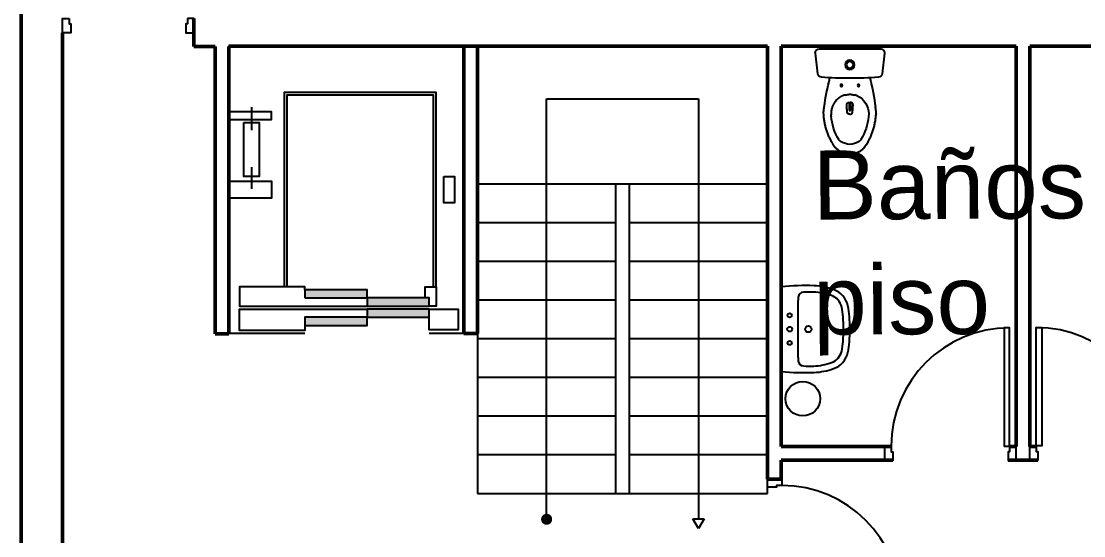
# Model space of a CAD drawing. Header units: millimetres. Extents: x 3051.7 to 3117.6, y 1576.4 to 1673.3.
# Drawn here: x 3076.54 to 3084.24, y 1587.81 to 1591.54 of the extents above; entities that cross this region are included whole.
import ezdxf

# ---------------------------------------------------------------- set-up
doc = ezdxf.new("R2010")
doc.units = ezdxf.units.MM
for name, color, linetype in [('1º piso muebles', 7, 'Continuous'), ('Escaleras', 7, 'Continuous'), ('Estructura', 9, 'Continuous')]:
    doc.layers.add(name, color=color, linetype=linetype)
doc.layers.add('1º piso paredes', color=50, linetype='Continuous', lineweight=50)
doc.styles.get("Standard").update_dxf_attribs({"font": 'arial.ttf'})

# ---------------------------------------------------------------- blocks, each defined once
blk = doc.blocks.new('drakar planta')
at = {"linetype": 'Continuous'}
for p, q in [((9.3966, 5.6327), (9.3966, 5.6327)), ((9.8389, 5.6327), (9.3966, 5.6327)), ((9.8389, 5.6327), (9.8389, 5.6327)), ((9.3677, 5.6004), (9.3677, 5.6004)), ((9.3677, 5.6004), (9.3846, 5.4518)), ((9.8509, 5.4518), (9.8678, 5.6004)), ((9.8678, 5.6004), (9.8678, 5.6004)), ((9.3846, 5.4518), (9.3846, 5.4518)), ((9.8509, 5.4518), (9.8509, 5.4518)), ((9.6134, 5.2431), (9.6134, 5.1856)), ((9.6176, 5.2435), (9.6152, 5.2432)), ((9.6176, 5.2435), (9.6181, 5.2435)), ((9.6178, 5.3007), (9.6265, 5.3007)), ((9.6205, 5.2432), (9.6181, 5.2435)), ((9.6223, 5.2431), (9.6223, 5.1856)), ((9.6223, 5.1856), (9.6134, 5.1856)), ((9.7545, 5.1578), (9.7544, 5.154)), ((9.4821, 5.1434), (9.4824, 5.1407)), ((9.7536, 5.1434), (9.7533, 5.1407)), ((9.7544, 5.154), (9.7544, 5.154))]:
    blk.add_line(p, q, dxfattribs=at)
at = {"ltscale": 0.01}
blk.add_line((9.6092, 5.3007), (9.6178, 5.3007), dxfattribs=at)
at = {"linetype": 'Continuous'}
for centre, radius in [((9.6178, 5.5157), 0.0342), ((9.6178, 5.5157), 0.0244), ((9.5561, 5.3674), 0.0072), ((9.6796, 5.3674), 0.0072)]:
    blk.add_circle(centre, radius, dxfattribs=at)
for centre, radius, start, end in [((9.3966, 5.6037), 0.0291, 90, 186.48307), ((9.8389, 5.6037), 0.0291, 0, 90), ((9.8389, 5.6037), 0.0291, 353.51693, 0), ((9.4135, 5.4551), 0.0291, 186.48307, 265.65947), ((9.6178, 8.1465), 2.7282, 265.65947, 274.34053), ((10.9479, 5.0275), 1.5262, 165.01549, 173.13313), ((8.2857, 5.0272), 1.5283, 6.86794, 14.97556), ((9.822, 5.4551), 0.0291, 274.34053, 353.51693), ((9.6246, 5.1613), 0.1433, 115.26363, 179.64807), ((9.6092, 5.1878), 0.1129, 90, 104.84528), ((9.6265, 5.1878), 0.1129, 75.16568, 90), ((9.6671, 5.1617), 0.1859, 179.85121, 185.6502), ((9.6172, 5.1602), 0.00101, 263.43647, 309.87119), ((9.6185, 5.1602), 0.00101, 230.12881, 276.56353), ((9.537, 5.1642), 0.2176, 354.50603, 358.16919), ((9.8881, 5.1828), 0.4079, 185.21681, 185.73577), ((9.8889, 5.183), 0.4087, 185.94305, 210.63758), ((9.3468, 5.183), 0.4087, 329.36242, 354.75378), ((9.5759, 4.9984), 0.0453, 211.45524, 242.04511), ((9.639, 5.1172), 0.1798, 242.04467, 263.25553), ((9.5967, 5.1172), 0.1798, 276.74447, 297.95533), ((9.6598, 4.9984), 0.0453, 297.95489, 328.58552)]:
    blk.add_arc(centre, radius, start, end, dxfattribs=at)
for points, knots in [([(9.5634, 5.2909), (9.564, 5.2912), (9.5645, 5.2914), (9.5651, 5.2917), (9.5656, 5.2919), (9.5666, 5.2923), (9.5679, 5.2929), (9.5692, 5.2934), (9.571, 5.294), (9.5734, 5.2949), (9.5767, 5.296), (9.579, 5.2966), (9.5805, 5.297)], [0.8678487, 0.8678487, 0.8678487, 0.8678487, 0.8798629, 0.8798629, 0.8798629, 0.8909521, 0.9003997, 0.9091834, 0.9229673, 0.9427072, 0.9683896, 1, 1, 1, 1]), ([(9.6171, 5.1592), (9.6158, 5.1594), (9.6145, 5.1595), (9.6119, 5.1598), (9.6106, 5.16), (9.608, 5.1604), (9.6067, 5.1606), (9.6048, 5.161), (9.6042, 5.1611), (9.603, 5.1617), (9.6024, 5.162), (9.6016, 5.163), (9.6012, 5.1635), (9.6009, 5.1644), (9.6008, 5.1647), (9.6007, 5.1653), (9.6006, 5.1656), (9.6003, 5.1671), (9.6001, 5.1683), (9.5993, 5.1719), (9.5989, 5.1743), (9.5979, 5.1812), (9.5975, 5.1857), (9.5967, 5.1945), (9.5963, 5.1987), (9.5959, 5.205), (9.5958, 5.2071), (9.5955, 5.2113), (9.5954, 5.2134), (9.5951, 5.2176), (9.595, 5.2197), (9.5949, 5.2229), (9.5948, 5.224), (9.5947, 5.2261), (9.5947, 5.2272), (9.5948, 5.2303), (9.5954, 5.2324), (9.5973, 5.2363), (9.5987, 5.2382), (9.6016, 5.2403), (9.6026, 5.2409), (9.605, 5.2419), (9.6062, 5.2422), (9.6081, 5.2425), (9.6087, 5.2426), (9.61, 5.2427), (9.6107, 5.2428), (9.6126, 5.243), (9.6139, 5.2431), (9.6152, 5.2432), (9.6152, 5.2432), (9.6152, 5.2432), (9.6152, 5.2432)], [0, 0, 0, 0, 0.03125, 0.03125, 0.0625, 0.0625, 0.09375, 0.09375, 0.109375, 0.109375, 0.125, 0.125, 0.140625, 0.140625, 0.148438, 0.148438, 0.15625, 0.15625, 0.1875, 0.1875, 0.25, 0.25, 0.375, 0.375, 0.5, 0.5, 0.5625, 0.5625, 0.625, 0.625, 0.6875, 0.6875, 0.71875, 0.71875, 0.75, 0.75, 0.8125, 0.8125, 0.875, 0.875, 0.90625, 0.90625, 0.9375, 0.9375, 0.953125, 0.953125, 0.96875, 0.96875, 1, 1, 1, 1.000009, 1.000009, 1.000009, 1.000009]), ([(9.6186, 5.1592), (9.6199, 5.1594), (9.6212, 5.1595), (9.6238, 5.1598), (9.6251, 5.16), (9.6277, 5.1604), (9.629, 5.1606), (9.6309, 5.161), (9.6315, 5.1611), (9.6327, 5.1617), (9.6333, 5.162), (9.6341, 5.163), (9.6345, 5.1635), (9.6348, 5.1644), (9.6349, 5.1647), (9.635, 5.1653), (9.6351, 5.1656), (9.6354, 5.1671), (9.6356, 5.1683), (9.6364, 5.1719), (9.6368, 5.1743), (9.6378, 5.1812), (9.6382, 5.1857), (9.639, 5.1945), (9.6394, 5.1987), (9.6398, 5.205), (9.6399, 5.2071), (9.6402, 5.2113), (9.6403, 5.2134), (9.6406, 5.2176), (9.6407, 5.2197), (9.6408, 5.2229), (9.6409, 5.224), (9.641, 5.2261), (9.641, 5.2272), (9.6409, 5.2303), (9.6403, 5.2324), (9.6384, 5.2363), (9.637, 5.2382), (9.6341, 5.2403), (9.6331, 5.2409), (9.6307, 5.2419), (9.6295, 5.2422), (9.6276, 5.2425), (9.627, 5.2426), (9.6257, 5.2427), (9.625, 5.2428), (9.6231, 5.243), (9.6218, 5.2431), (9.6205, 5.2432)], [0, 0, 0, 0, 0.03125, 0.03125, 0.0625, 0.0625, 0.09375, 0.09375, 0.109375, 0.109375, 0.125, 0.125, 0.140625, 0.140625, 0.1484375, 0.1484375, 0.15625, 0.15625, 0.1875, 0.1875, 0.25, 0.25, 0.375, 0.375, 0.5, 0.5, 0.5625, 0.5625, 0.625, 0.625, 0.6875, 0.6875, 0.71875, 0.71875, 0.75, 0.75, 0.8125, 0.8125, 0.875, 0.875, 0.90625, 0.90625, 0.9375, 0.9375, 0.953125, 0.953125, 0.96875, 0.96875, 0.9999928, 0.9999928, 0.9999928, 0.9999928]), ([(9.6552, 5.297), (9.6566, 5.2967), (9.6586, 5.2961), (9.6617, 5.2951), (9.6642, 5.2942), (9.6665, 5.2934), (9.6689, 5.2924), (9.6715, 5.2913), (9.6743, 5.29), (9.6771, 5.2886), (9.6797, 5.2873), (9.6821, 5.286), (9.6841, 5.2849), (9.6865, 5.2834), (9.6896, 5.2815), (9.6935, 5.2788), (9.6982, 5.2754), (9.7037, 5.271), (9.7098, 5.2656), (9.7163, 5.2591), (9.723, 5.2514), (9.7291, 5.2432), (9.7345, 5.2347), (9.7392, 5.2261), (9.7436, 5.2167), (9.7474, 5.2065), (9.7506, 5.1954), (9.753, 5.1836), (9.7545, 5.1708), (9.7545, 5.1628), (9.7545, 5.158)], [0, 0, 0, 0, 0.03073, 0.0557919, 0.0752101, 0.0908298, 0.1057126, 0.128628, 0.1479371, 0.1642292, 0.1850908, 0.1958664, 0.2064561, 0.220969, 0.23993, 0.2633379, 0.294561, 0.3312722, 0.3734704, 0.4211544, 0.4743227, 0.5329738, 0.5805653, 0.6312404, 0.6849983, 0.7418381, 0.8017591, 0.8647604, 0.930841, 0.9987863, 0.9987863, 0.9987863, 0.9987863])]:
    blk.add_open_spline(points, degree=3, knots=knots, dxfattribs=at)
for points, weights, degree, knots in [([(9.6178, 4.8727), (9.617, 4.8727), (9.6161, 4.8727), (9.5422, 4.8699), (9.5019, 4.932), (9.4345, 5.0356), (9.4281, 5.159), (9.4281, 5.16), (9.428, 5.1611), (9.4274, 5.1745), (9.4288, 5.1879)], [1, 0.999818026965, 1, 0.869595072185, 1, 0.965853886877, 1, 0.999997543195, 1, 0.96771874759, 0.94216281398], 2, [0, 0, 0, 0.004294, 0.004294, 0.32836, 0.32836, 0.929345, 0.929345, 0.934486, 0.934486, 1, 1, 1]), ([(9.4288, 5.1879), (9.4296, 5.1949), (9.4308, 5.2019), (9.4324, 5.2088), (9.4325, 5.2092), (9.4326, 5.2096), (9.4327, 5.2099)], [0.94216281398, 0.929295544402, 0.917706959429, 0.907397059062, 0.907397059062, 0.907397059062, 0.907397059062], 3, [0, 0, 0, 0, 0.08501565, 0.08501565, 0.08501565, 0.08958153, 0.08958153, 0.08958153, 0.08958153]), ([(9.6178, 4.8727), (9.6187, 4.8727), (9.6196, 4.8727), (9.6935, 4.8699), (9.7338, 4.932), (9.8012, 5.0356), (9.8076, 5.159), (9.8076, 5.16), (9.8077, 5.1611), (9.8083, 5.1745), (9.8069, 5.1879)], [1, 0.999818026965, 1, 0.869595072185, 1, 0.965853886877, 1, 0.999997543195, 1, 0.96771874759, 0.94216281398], 2, [0, 0, 0, 0.004294, 0.004294, 0.32836, 0.32836, 0.929345, 0.929345, 0.934486, 0.934486, 1, 1, 1]), ([(9.8069, 5.1879), (9.8061, 5.1948), (9.8049, 5.2018), (9.8033, 5.2087), (9.8032, 5.2091), (9.8031, 5.2095), (9.803, 5.2099)], [0.94216281398, 0.929356038323, 0.91781595237, 0.907542556122, 0.907542556122, 0.907542556122, 0.907542556122], 3, [0, 0, 0, 0, 0.08461596, 0.08461596, 0.08461596, 0.08948508, 0.08948508, 0.08948508, 0.08948508])]:
    blk.add_rational_spline(points, weights, degree=degree, knots=knots, dxfattribs=at)
blk.add_open_spline([(9.5948, 5.2285), (9.5948, 5.2286), (9.5948, 5.2287), (9.5948, 5.2288)], degree=3, dxfattribs=at)

msp = doc.modelspace()

# ---------------------------------------------------------------- hatches: boundary and pattern name
at = {"layer": 'Escaleras'}
for points in [[(3078.5993, 1589.5965), (3078.5993, 1589.5365), (3079.0494, 1589.5365), (3079.0494, 1589.5965)], [(3079.4995, 1589.4765), (3079.4995, 1589.5365), (3079.4695, 1589.5365), (3079.0494, 1589.5365), (3079.0494, 1589.4765)], [(3078.5993, 1589.3964), (3078.5993, 1589.3364), (3079.0494, 1589.3364), (3079.0494, 1589.3964)], [(3079.4995, 1589.4565), (3079.0494, 1589.4565), (3079.0494, 1589.3964), (3079.4995, 1589.3964)]]:
    msp.add_hatch(color=256, dxfattribs=at).paths.add_polyline_path(points)

# ---------------------------------------------------------------- linework, layer by layer
at = {"layer": '1º piso muebles'}
msp.add_line((3082.1707, 1589.1045), (3082.1707, 1589.5176), dxfattribs=at)
for points in [[(3076.8912, 1591.561), (3076.8912, 1591.5204), (3076.9028, 1591.5204), (3076.9028, 1591.4567), (3076.8448, 1591.4567), (3076.8448, 1591.561), (3076.8912, 1591.561)], [(3077.7486, 1591.561), (3077.7486, 1591.5204), (3077.737, 1591.5204), (3077.737, 1591.4567), (3077.7949, 1591.4567), (3077.7949, 1591.561), (3077.7486, 1591.561)], [(3082.8458, 1588.4631), (3082.8458, 1588.4226), (3082.8574, 1588.4226), (3082.8574, 1588.3589), (3082.7995, 1588.3589), (3082.7995, 1588.4631), (3082.8458, 1588.4631)], [(3083.7032, 1588.4631), (3083.7032, 1588.4226), (3083.6916, 1588.4226), (3083.6916, 1588.3589), (3083.7496, 1588.3589), (3083.7496, 1588.4631), (3083.7032, 1588.4631)], [(3083.8959, 1588.4653), (3083.8959, 1588.4247), (3083.9075, 1588.4247), (3083.9075, 1588.361), (3083.8496, 1588.361), (3083.8496, 1588.4653), (3083.8959, 1588.4653)], [(3082.0543, 1588.1786), (3082.0138, 1588.1786), (3082.0138, 1588.167), (3081.9501, 1588.167), (3081.9501, 1588.2249), (3082.0543, 1588.2249), (3082.0543, 1588.1786)]]:
    msp.add_lwpolyline(points, dxfattribs=at)
for points in [[(3083.7032, 1588.4631), (3083.7032, 1589.3205), (3083.6627, 1589.3205), (3083.6627, 1588.4631)], [(3083.8959, 1588.4653), (3083.8959, 1589.3227), (3083.9365, 1589.3227), (3083.9365, 1588.4653)]]:
    msp.add_lwpolyline(points, close=True, dxfattribs=at)
for centre, radius in [((3082.1107, 1589.411), 0.015), ((3082.1107, 1589.311), 0.0175), ((3082.2457, 1589.311), 0.023), ((3082.1107, 1589.211), 0.015), ((3082.2054, 1588.8071), 0.125)]:
    msp.add_circle(centre, radius, dxfattribs=at)
for centre, radius, start, end in [((3082.2161, 1588.1263), 1.5, 87.30696, 96.37384), ((3082.2117, 1589.538), 0.04, 90.30054, 174.40628), ((3082.2616, 1588.1249), 1.454, 89.102, 91.97662), ((3082.2631, 1589.1252), 0.454, 70.65938, 87.30696), ((3082.2631, 1589.1252), 0.5, 70.65938, 87.30696), ((3082.3757, 1589.446), 0.114, 12.55713, 70.65938), ((3082.3757, 1589.446), 0.16, 12.55713, 70.65938), ((3082.4207, 1589.5176), 0.25, 174.40628, 180), ((3082.0438, 1589.3721), 0.5, 3.50178, 12.55713), ((3082.0438, 1589.3721), 0.454, 3.50178, 12.55713), ((3081.0457, 1589.311), 1.454, 356.49822, 3.50178), ((3081.0457, 1589.311), 1.5, 356.49822, 3.50178), ((3083.7032, 1588.4631), 0.8574, 90, 180), ((3083.8959, 1588.4653), 0.8574, 0, 90), ((3082.0438, 1589.25), 0.454, 347.44287, 356.49822), ((3082.0438, 1589.25), 0.5, 347.44287, 356.49822), ((3082.4207, 1589.1045), 0.25, 180, 185.59372), ((3082.3757, 1589.176), 0.114, 289.34062, 347.44287), ((3082.3757, 1589.176), 0.16, 289.34062, 347.44287), ((3082.2117, 1589.084), 0.04, 185.59372, 269.69946), ((3082.2616, 1590.4972), 1.454, 268.02338, 270.898), ((3082.2631, 1589.4969), 0.454, 272.69304, 289.34062), ((3082.2631, 1589.4969), 0.5, 272.69304, 289.34062), ((3082.2161, 1590.4957), 1.5, 263.62616, 272.69304), ((3082.0543, 1587.3212), 0.8574, 0, 90)]:
    msp.add_arc(centre, radius, start, end, dxfattribs=at)
at = {"layer": '1º piso paredes'}
for p, q in [((3076.5448, 1597.861), (3076.5448, 1581.861)), ((3077.7949, 1591.3581), (3077.7949, 1591.561)), ((3076.8448, 1591.4567), (3076.8448, 1588.461)), ((3077.9492, 1591.3581), (3077.7949, 1591.3581)), ((3077.9492, 1591.3581), (3077.9492, 1589.2776)), ((3081.9496, 1591.361), (3078.0492, 1591.361)), ((3078.0492, 1589.2776), (3078.0492, 1591.3581)), ((3079.7496, 1589.2804), (3079.7496, 1591.361)), ((3079.8496, 1591.361), (3079.8496, 1589.2804)), ((3081.9496, 1591.361), (3081.9496, 1588.461)), ((3082.0496, 1591.361), (3082.0496, 1588.461)), ((3082.0496, 1591.361), (3082.0496, 1588.461)), ((3083.7496, 1591.361), (3082.0496, 1591.361)), ((3083.7496, 1588.461), (3083.7496, 1591.361)), ((3083.8496, 1588.461), (3083.8496, 1591.361)), ((3085.5496, 1591.361), (3083.8496, 1591.361)), ((3077.9492, 1589.2776), (3078.0492, 1589.2776)), ((3079.8496, 1589.2804), (3079.7496, 1589.2804)), ((3076.8448, 1588.461), (3076.8448, 1582.161)), ((3081.9496, 1588.2249), (3081.9496, 1588.461)), ((3082.0496, 1588.461), (3082.8458, 1588.461)), ((3083.7032, 1588.461), (3083.7496, 1588.461)), ((3083.8496, 1588.461), (3083.8959, 1588.461)), ((3082.0496, 1588.361), (3082.0496, 1588.2249)), ((3082.0496, 1588.361), (3082.8574, 1588.361)), ((3083.6916, 1588.361), (3083.9075, 1588.361)), ((3082.0496, 1588.2249), (3081.9542, 1588.2249))]:
    msp.add_line(p, q, dxfattribs=at)
at = {"layer": 'Escaleras'}
for p, q in [((3081.9496, 1591.361), (3079.8496, 1591.361)), ((3079.8496, 1591.361), (3079.8496, 1588.121)), ((3081.9496, 1588.121), (3081.9496, 1591.361)), ((3080.3496, 1587.938), (3080.3496, 1590.9793)), ((3080.3496, 1590.9793), (3081.4496, 1590.9793)), ((3081.4496, 1590.9793), (3081.4496, 1587.938)), ((3078.2125, 1590.9178), (3078.2125, 1590.7505)), ((3078.2125, 1590.4829), (3078.2125, 1590.3268)), ((3081.9496, 1590.361), (3079.8496, 1590.361)), ((3080.8496, 1590.361), (3080.8496, 1588.121)), ((3080.9496, 1588.121), (3080.9496, 1590.361)), ((3080.8496, 1590.081), (3079.8496, 1590.081)), ((3081.9496, 1590.081), (3080.9496, 1590.081)), ((3080.8496, 1589.801), (3079.8496, 1589.801)), ((3081.9496, 1589.801), (3080.9496, 1589.801)), ((3080.8496, 1589.521), (3079.8496, 1589.521)), ((3081.9496, 1589.521), (3080.9496, 1589.521)), ((3080.8496, 1589.241), (3079.8496, 1589.241)), ((3081.9496, 1589.241), (3080.9496, 1589.241)), ((3080.8496, 1588.961), (3079.8496, 1588.961)), ((3081.9496, 1588.961), (3080.9496, 1588.961)), ((3080.8496, 1588.681), (3079.8496, 1588.681)), ((3081.9496, 1588.681), (3080.9496, 1588.681)), ((3080.8496, 1588.401), (3079.8496, 1588.401)), ((3081.9496, 1588.401), (3080.9496, 1588.401)), ((3079.8496, 1588.121), (3081.9496, 1588.121)), ((3081.4496, 1587.8679), (3081.4098, 1587.938)), ((3081.4098, 1587.938), (3081.4496, 1587.938)), ((3081.4496, 1587.938), (3081.4918, 1587.938)), ((3081.4918, 1587.938), (3081.4496, 1587.8679))]:
    msp.add_line(p, q, dxfattribs=at)
for points in [[(3079.4995, 1589.2805), (3079.7496, 1589.2805), (3079.7496, 1591.361), (3078.0492, 1591.361), (3078.0492, 1591.361), (3078.0492, 1589.2805), (3078.5993, 1589.2805)], [(3079.5495, 1589.6165), (3079.5495, 1591.025), (3078.4493, 1591.025), (3078.4493, 1589.6165)], [(3079.5295, 1589.6165), (3079.5295, 1591.005), (3078.4693, 1591.005), (3078.4693, 1589.6165)], [(3078.5993, 1589.5965), (3078.5993, 1589.6165), (3078.1258, 1589.6165), (3078.1258, 1589.4765), (3079.0494, 1589.4765)], [(3079.5495, 1589.6165), (3079.5495, 1589.4765), (3079.4995, 1589.4765), (3079.4995, 1589.5365), (3079.4695, 1589.5365), (3079.4695, 1589.6165), (3079.5495, 1589.6165)], [(3078.5993, 1589.3364), (3078.5993, 1589.3005), (3078.1258, 1589.3005), (3078.1258, 1589.4565), (3079.0494, 1589.4565)]]:
    msp.add_lwpolyline(points, dxfattribs=at)
for points in [[(3078.0492, 1590.8286), (3078.3576, 1590.8286), (3078.3576, 1590.8843), (3078.0492, 1590.8843)], [(3078.1567, 1590.8063), (3078.2683, 1590.8063), (3078.2683, 1590.4155), (3078.1567, 1590.4155)], [(3079.6045, 1590.4155), (3079.6826, 1590.4155), (3079.6826, 1590.226), (3079.6045, 1590.226)], [(3078.0492, 1590.3821), (3078.3576, 1590.3821), (3078.3576, 1590.2594), (3078.0492, 1590.2594)], [(3078.5993, 1589.5365), (3079.0494, 1589.5365), (3079.0494, 1589.5965), (3078.5993, 1589.5965)], [(3079.0494, 1589.4765), (3079.4995, 1589.4765), (3079.4995, 1589.5365), (3079.0494, 1589.5365)], [(3078.5993, 1589.3364), (3079.0494, 1589.3364), (3079.0494, 1589.3964), (3078.5993, 1589.3964)], [(3079.0494, 1589.3964), (3079.4995, 1589.3964), (3079.4995, 1589.4565), (3079.0494, 1589.4565)], [(3079.4995, 1589.4565), (3079.7099, 1589.4565), (3079.7099, 1589.305), (3079.4995, 1589.305)]]:
    msp.add_lwpolyline(points, close=True, dxfattribs=at)
at = {"layer": 'Escaleras', "const_width": 0.04}
msp.add_lwpolyline([(3080.3589, 1587.952, -1), (3080.3413, 1587.9161, -1)], format="xyb", close=True, dxfattribs=at)
at = {"layer": 'Estructura'}
msp.add_lwpolyline([(3076.5448, 1581.861), (3113.6448, 1581.861), (3113.6448, 1605.861), (3076.5448, 1605.861)], close=True, dxfattribs=at)

# ---------------------------------------------------------------- block references
at = {"layer": '1º piso muebles', "xscale": -1}
msp.add_blockref('drakar planta', (3092.1641, 1585.7087), dxfattribs=at)

# ---------------------------------------------------------------- texts
at = {"layer": '1º piso paredes', "insert": (3082.2746, 1590.6039), "char_height": 0.5, "attachment_point": 1, "rotation": 0.28851}
msp.add_mtext_dynamic_manual_height_columns('Baños 1º\\Ppiso', width=3.478832, gutter_width=12.5, heights=[0], dxfattribs=at)

doc.saveas('drawing.dxf')
